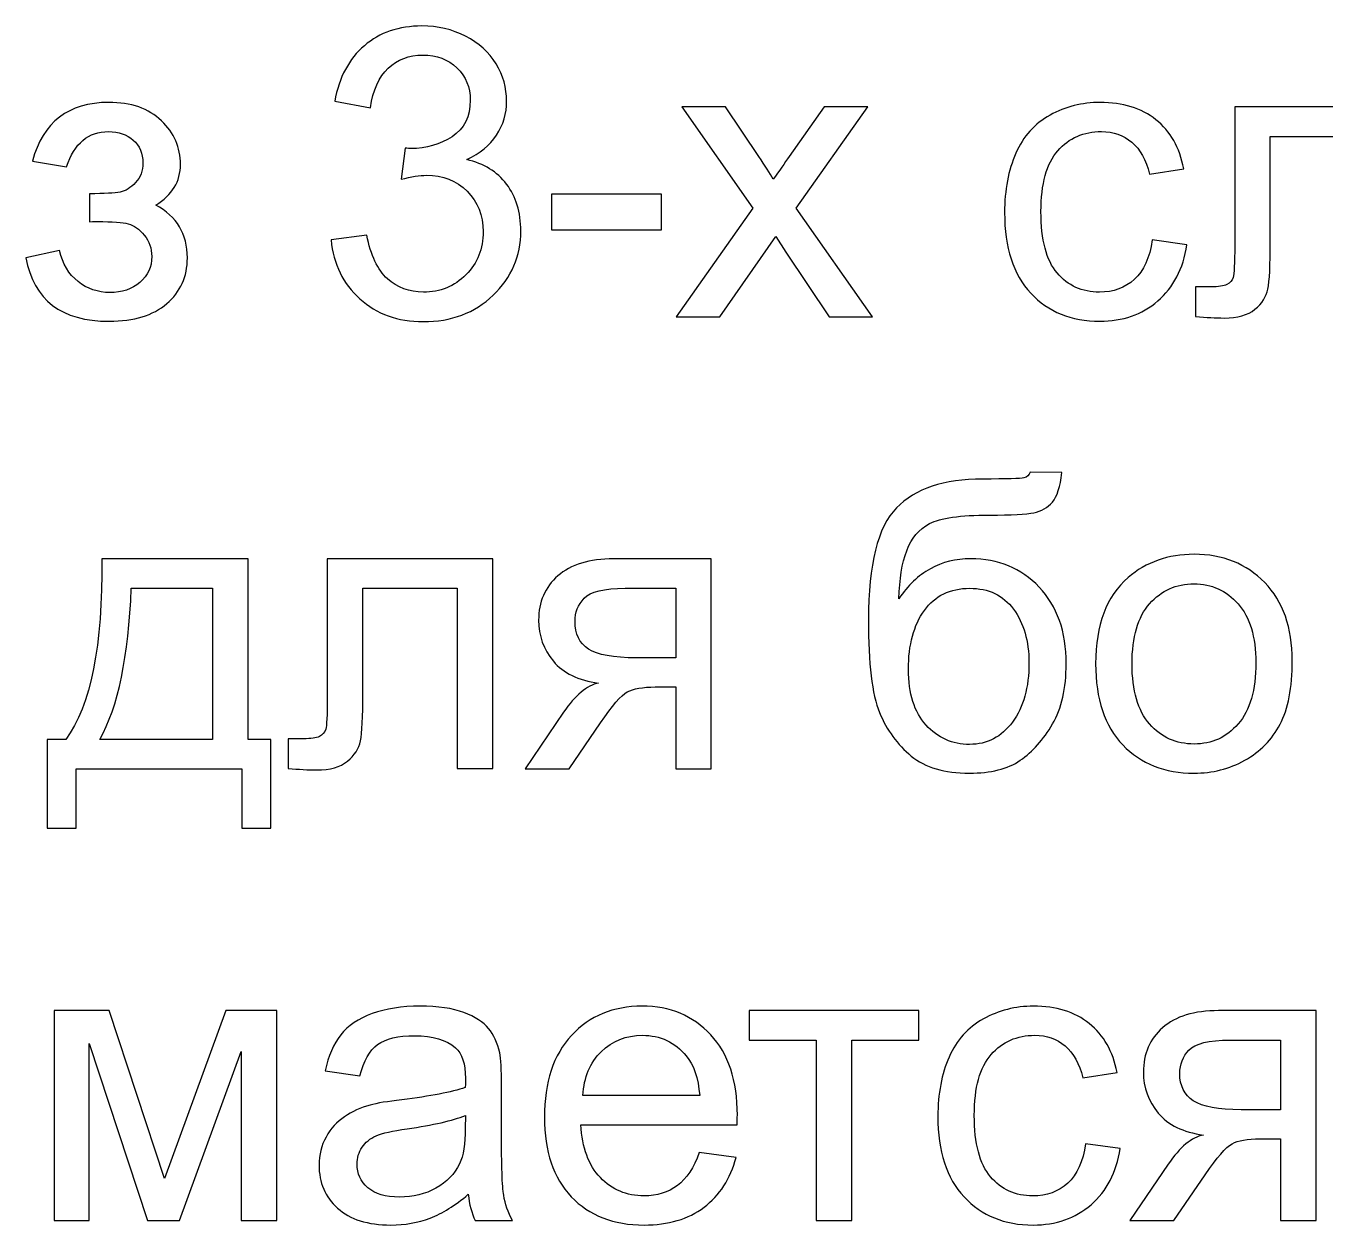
# Model space of a CAD drawing. Header units: millimetres. Extents: x -998 to 1016, y -1915 to 1914.
# Drawn here: x -833.7 to -760, y 1584.9 to 1652.9 of the extents above; entities that cross this region are included whole.
import ezdxf

# ---------------------------------------------------------------- set-up
doc = ezdxf.new("R2010")
doc.units = ezdxf.units.MM
doc.header["$MEASUREMENT"] = 0
doc.layers.add('layer 1', color=7, linetype='Continuous')

msp = doc.modelspace()

# ---------------------------------------------------------------- linework, layer by layer
at = {"layer": 'layer 1', "color": 250}
for points, knots in [([(-816.3626, 1640.7871), (-816.3626, 1640.7871), (-814.3447, 1641.0623), (-814.3447, 1641.0623), (-814.3447, 1641.0623), (-814.1116, 1639.9158), (-813.7218, 1639.0902), (-813.1676, 1638.5858), (-813.1676, 1638.5858), (-812.6135, 1638.0813), (-811.9332, 1637.8291), (-811.1268, 1637.8291), (-811.1268, 1637.8291), (-810.1714, 1637.8291), (-809.365, 1638.1577), (-808.7153, 1638.8151), (-808.7153, 1638.8151), (-808.0656, 1639.4724), (-807.7407, 1640.2865), (-807.7407, 1641.2572), (-807.7407, 1641.2572), (-807.7407, 1642.1821), (-808.0426, 1642.9464), (-808.6503, 1643.5503), (-808.6503, 1643.5503), (-809.2541, 1644.1503), (-810.0223, 1644.4522), (-810.9586, 1644.4522), (-810.9586, 1644.4522), (-811.3408, 1644.4522), (-811.8147, 1644.3758), (-812.3842, 1644.2267), (-812.3842, 1644.2267), (-812.3842, 1644.2267), (-812.1587, 1645.9924), (-812.1587, 1645.9924), (-812.1587, 1645.9924), (-812.0249, 1645.9771), (-811.9141, 1645.9694), (-811.8338, 1645.9694), (-811.8338, 1645.9694), (-810.9701, 1645.9694), (-810.1981, 1646.1949), (-809.5064, 1646.6421), (-809.5064, 1646.6421), (-808.8184, 1647.0892), (-808.4745, 1647.7771), (-808.4745, 1648.7058), (-808.4745, 1648.7058), (-808.4745, 1649.4434), (-808.7267, 1650.0549), (-809.2274, 1650.5403), (-809.2274, 1650.5403), (-809.728, 1651.0256), (-810.3739, 1651.2664), (-811.165, 1651.2664), (-811.165, 1651.2664), (-811.9523, 1651.2664), (-812.6058, 1651.018), (-813.1294, 1650.5212), (-813.1294, 1650.5212), (-813.653, 1650.0243), (-813.9893, 1649.2791), (-814.1383, 1648.2854), (-814.1383, 1648.2854), (-814.1383, 1648.2854), (-816.1562, 1648.6523), (-816.1562, 1648.6523), (-816.1562, 1648.6523), (-815.9078, 1650.0052), (-815.3498, 1651.0562), (-814.4747, 1651.8014), (-814.4747, 1651.8014), (-813.6033, 1652.5467), (-812.5141, 1652.9174), (-811.2147, 1652.9174), (-811.2147, 1652.9174), (-810.3204, 1652.9174), (-809.4949, 1652.7263), (-808.742, 1652.3403), (-808.742, 1652.3403), (-807.9853, 1651.9581), (-807.4082, 1651.4346), (-807.0108, 1650.7734), (-807.0108, 1650.7734), (-806.6095, 1650.1084), (-806.4107, 1649.4052), (-806.4107, 1648.66), (-806.4107, 1648.66), (-806.4107, 1647.9529), (-806.6018, 1647.3109), (-806.9802, 1646.73), (-806.9802, 1646.73), (-807.3624, 1646.1491), (-807.928, 1645.6866), (-808.6732, 1645.3427), (-808.6732, 1645.3427), (-807.7025, 1645.121), (-806.9496, 1644.6547), (-806.4107, 1643.9477), (-806.4107, 1643.9477), (-805.8757, 1643.2445), (-805.6082, 1642.3579), (-805.6082, 1641.2992), (-805.6082, 1641.2992), (-805.6082, 1639.8661), (-806.1317, 1638.6469), (-807.1751, 1637.6494), (-807.1751, 1637.6494), (-808.2223, 1636.652), (-809.5446, 1636.1551), (-811.1421, 1636.1551), (-811.1421, 1636.1551), (-812.5829, 1636.1551), (-813.7791, 1636.587), (-814.7307, 1637.4469), (-814.7307, 1637.4469), (-815.6862, 1638.3068), (-816.2289, 1639.4189), (-816.3626, 1640.7871)], [0, 0, 0, 0, 0.0322581, 0.0322581, 0.0322581, 0.0322581, 0.0645161, 0.0645161, 0.0645161, 0.0645161, 0.0967742, 0.0967742, 0.0967742, 0.0967742, 0.1290323, 0.1290323, 0.1290323, 0.1290323, 0.1612903, 0.1612903, 0.1612903, 0.1612903, 0.1935484, 0.1935484, 0.1935484, 0.1935484, 0.2258065, 0.2258065, 0.2258065, 0.2258065, 0.2580645, 0.2580645, 0.2580645, 0.2580645, 0.2903226, 0.2903226, 0.2903226, 0.2903226, 0.3225806, 0.3225806, 0.3225806, 0.3225806, 0.3548387, 0.3548387, 0.3548387, 0.3548387, 0.3870968, 0.3870968, 0.3870968, 0.3870968, 0.4193548, 0.4193548, 0.4193548, 0.4193548, 0.4516129, 0.4516129, 0.4516129, 0.4516129, 0.483871, 0.483871, 0.483871, 0.483871, 0.516129, 0.516129, 0.516129, 0.516129, 0.5483871, 0.5483871, 0.5483871, 0.5483871, 0.5806452, 0.5806452, 0.5806452, 0.5806452, 0.6129032, 0.6129032, 0.6129032, 0.6129032, 0.6451613, 0.6451613, 0.6451613, 0.6451613, 0.6774194, 0.6774194, 0.6774194, 0.6774194, 0.7096774, 0.7096774, 0.7096774, 0.7096774, 0.7419355, 0.7419355, 0.7419355, 0.7419355, 0.7741935, 0.7741935, 0.7741935, 0.7741935, 0.8064516, 0.8064516, 0.8064516, 0.8064516, 0.8387097, 0.8387097, 0.8387097, 0.8387097, 0.8709677, 0.8709677, 0.8709677, 0.8709677, 0.9032258, 0.9032258, 0.9032258, 0.9032258, 0.9354839, 0.9354839, 0.9354839, 0.9354839, 1, 1, 1, 1]), ([(-830.0599, 1641.819), (-830.0599, 1641.819), (-830.0599, 1643.4012), (-830.0599, 1643.4012), (-830.0599, 1643.4012), (-829.2114, 1643.4088), (-828.6305, 1643.4432), (-828.3248, 1643.5006), (-828.3248, 1643.5006), (-828.0152, 1643.5617), (-827.7209, 1643.7375), (-827.4458, 1644.0356), (-827.4458, 1644.0356), (-827.1706, 1644.3337), (-827.033, 1644.7044), (-827.033, 1645.1516), (-827.033, 1645.1516), (-827.033, 1645.6904), (-827.2126, 1646.1261), (-827.5757, 1646.4472), (-827.5757, 1646.4472), (-827.9388, 1646.772), (-828.405, 1646.9325), (-828.9821, 1646.9325), (-828.9821, 1646.9325), (-830.1172, 1646.9325), (-830.9121, 1646.2675), (-831.3669, 1644.9376), (-831.3669, 1644.9376), (-831.3669, 1644.9376), (-833.2931, 1645.2586), (-833.2931, 1645.2586), (-833.2931, 1645.2586), (-832.6969, 1647.4752), (-831.2523, 1648.5835), (-828.9668, 1648.5835), (-828.9668, 1648.5835), (-827.698, 1648.5835), (-826.7044, 1648.2396), (-825.982, 1647.5478), (-825.982, 1647.5478), (-825.2597, 1646.8561), (-824.9005, 1646.0306), (-824.9005, 1645.0713), (-824.9005, 1645.0713), (-824.9005, 1644.1044), (-825.3706, 1643.3324), (-826.3069, 1642.763), (-826.3069, 1642.763), (-825.7069, 1642.4419), (-825.2597, 1642.033), (-824.9578, 1641.5362), (-824.9578, 1641.5362), (-824.6597, 1641.0394), (-824.5107, 1640.4508), (-824.5107, 1639.7705), (-824.5107, 1639.7705), (-824.5107, 1638.7043), (-824.9005, 1637.8405), (-825.6763, 1637.1755), (-825.6763, 1637.1755), (-826.4559, 1636.5106), (-827.5413, 1636.1781), (-828.9401, 1636.1781), (-828.9401, 1636.1781), (-831.6535, 1636.1781), (-833.2281, 1637.3781), (-833.66, 1639.7782), (-833.66, 1639.7782), (-833.66, 1639.7782), (-831.7567, 1640.1909), (-831.7567, 1640.1909), (-831.7567, 1640.1909), (-831.5847, 1639.4342), (-831.237, 1638.8457), (-830.7096, 1638.4291), (-830.7096, 1638.4291), (-830.1822, 1638.0125), (-829.5821, 1637.8061), (-828.9019, 1637.8061), (-828.9019, 1637.8061), (-828.2216, 1637.8061), (-827.656, 1637.9972), (-827.205, 1638.3832), (-827.205, 1638.3832), (-826.754, 1638.7654), (-826.5285, 1639.2546), (-826.5285, 1639.8508), (-826.5285, 1639.8508), (-826.5285, 1640.3132), (-826.67, 1640.7145), (-826.9528, 1641.0585), (-826.9528, 1641.0585), (-827.2356, 1641.4024), (-827.5375, 1641.6164), (-827.8585, 1641.7005), (-827.8585, 1641.7005), (-828.1796, 1641.7884), (-828.7605, 1641.8305), (-829.6012, 1641.8305), (-829.6012, 1641.8305), (-829.67, 1641.8305), (-829.8229, 1641.8266), (-830.0599, 1641.819)], [0, 0, 0, 0, 0.037037, 0.037037, 0.037037, 0.037037, 0.0740741, 0.0740741, 0.0740741, 0.0740741, 0.1111111, 0.1111111, 0.1111111, 0.1111111, 0.1481481, 0.1481481, 0.1481481, 0.1481481, 0.1851852, 0.1851852, 0.1851852, 0.1851852, 0.2222222, 0.2222222, 0.2222222, 0.2222222, 0.2592593, 0.2592593, 0.2592593, 0.2592593, 0.2962963, 0.2962963, 0.2962963, 0.2962963, 0.3333333, 0.3333333, 0.3333333, 0.3333333, 0.3703704, 0.3703704, 0.3703704, 0.3703704, 0.4074074, 0.4074074, 0.4074074, 0.4074074, 0.4444444, 0.4444444, 0.4444444, 0.4444444, 0.4814815, 0.4814815, 0.4814815, 0.4814815, 0.5185185, 0.5185185, 0.5185185, 0.5185185, 0.5555556, 0.5555556, 0.5555556, 0.5555556, 0.5925926, 0.5925926, 0.5925926, 0.5925926, 0.6296296, 0.6296296, 0.6296296, 0.6296296, 0.6666667, 0.6666667, 0.6666667, 0.6666667, 0.7037037, 0.7037037, 0.7037037, 0.7037037, 0.7407407, 0.7407407, 0.7407407, 0.7407407, 0.7777778, 0.7777778, 0.7777778, 0.7777778, 0.8148148, 0.8148148, 0.8148148, 0.8148148, 0.8518519, 0.8518519, 0.8518519, 0.8518519, 0.8888889, 0.8888889, 0.8888889, 0.8888889, 0.9259259, 0.9259259, 0.9259259, 0.9259259, 1, 1, 1, 1]), ([(-796.799, 1636.4303), (-796.799, 1636.4303), (-792.4537, 1642.5948), (-792.4537, 1642.5948), (-792.4537, 1642.5948), (-792.4537, 1642.5948), (-796.478, 1648.3313), (-796.478, 1648.3313), (-796.478, 1648.3313), (-796.478, 1648.3313), (-793.9977, 1648.3313), (-793.9977, 1648.3313), (-793.9977, 1648.3313), (-793.9977, 1648.3313), (-792.1174, 1645.5223), (-792.1174, 1645.5223), (-792.1174, 1645.5223), (-791.7696, 1644.9949), (-791.4944, 1644.5668), (-791.2995, 1644.2305), (-791.2995, 1644.2305), (-790.9594, 1644.7082), (-790.6574, 1645.1401), (-790.3861, 1645.5261), (-790.3861, 1645.5261), (-790.3861, 1645.5261), (-788.4064, 1648.3313), (-788.4064, 1648.3313), (-788.4064, 1648.3313), (-788.4064, 1648.3313), (-785.9414, 1648.3313), (-785.9414, 1648.3313), (-785.9414, 1648.3313), (-785.9414, 1648.3313), (-789.9886, 1642.5948), (-789.9886, 1642.5948), (-789.9886, 1642.5948), (-789.9886, 1642.5948), (-785.6777, 1636.4303), (-785.6777, 1636.4303), (-785.6777, 1636.4303), (-785.6777, 1636.4303), (-788.1312, 1636.4303), (-788.1312, 1636.4303), (-788.1312, 1636.4303), (-788.1312, 1636.4303), (-790.5925, 1640.0992), (-790.5925, 1640.0992), (-790.5925, 1640.0992), (-790.5925, 1640.0992), (-791.1543, 1640.982), (-791.1543, 1640.982), (-791.1543, 1640.982), (-791.1543, 1640.982), (-794.334, 1636.4303), (-794.334, 1636.4303), (-794.334, 1636.4303), (-794.334, 1636.4303), (-796.799, 1636.4303), (-796.799, 1636.4303)], [0, 0, 0, 0, 0.0625, 0.0625, 0.0625, 0.0625, 0.125, 0.125, 0.125, 0.125, 0.1875, 0.1875, 0.1875, 0.1875, 0.25, 0.25, 0.25, 0.25, 0.3125, 0.3125, 0.3125, 0.3125, 0.375, 0.375, 0.375, 0.375, 0.4375, 0.4375, 0.4375, 0.4375, 0.5, 0.5, 0.5, 0.5, 0.5625, 0.5625, 0.5625, 0.5625, 0.625, 0.625, 0.625, 0.625, 0.6875, 0.6875, 0.6875, 0.6875, 0.75, 0.75, 0.75, 0.75, 0.8125, 0.8125, 0.8125, 0.8125, 0.875, 0.875, 0.875, 0.875, 1, 1, 1, 1]), ([(-769.8135, 1640.7871), (-769.8135, 1640.7871), (-767.8415, 1640.5119), (-767.8415, 1640.5119), (-767.8415, 1640.5119), (-768.0593, 1639.1552), (-768.6097, 1638.0966), (-769.5001, 1637.3284), (-769.5001, 1637.3284), (-770.3906, 1636.5602), (-771.4874, 1636.1781), (-772.783, 1636.1781), (-772.783, 1636.1781), (-774.4073, 1636.1781), (-775.7143, 1636.7093), (-776.7003, 1637.7717), (-776.7003, 1637.7717), (-777.6902, 1638.8342), (-778.1832, 1640.3553), (-778.1832, 1642.3349), (-778.1832, 1642.3349), (-778.1832, 1643.619), (-777.9692, 1644.7388), (-777.5449, 1645.7019), (-777.5449, 1645.7019), (-777.1207, 1646.6612), (-776.4748, 1647.3835), (-775.6035, 1647.8612), (-775.6035, 1647.8612), (-774.7359, 1648.3427), (-773.792, 1648.5835), (-772.7677, 1648.5835), (-772.7677, 1648.5835), (-771.4798, 1648.5835), (-770.4212, 1648.2587), (-769.6033, 1647.6051), (-769.6033, 1647.6051), (-768.7816, 1646.9516), (-768.2542, 1646.0229), (-768.0249, 1644.8229), (-768.0249, 1644.8229), (-768.0249, 1644.8229), (-769.974, 1644.5248), (-769.974, 1644.5248), (-769.974, 1644.5248), (-770.1613, 1645.3236), (-770.49, 1645.9236), (-770.9677, 1646.3287), (-770.9677, 1646.3287), (-771.4416, 1646.73), (-772.0148, 1646.9325), (-772.6875, 1646.9325), (-772.6875, 1646.9325), (-773.7041, 1646.9325), (-774.5296, 1646.5694), (-775.1678, 1645.8433), (-775.1678, 1645.8433), (-775.8022, 1645.1134), (-776.1194, 1643.9668), (-776.1194, 1642.3923), (-776.1194, 1642.3923), (-776.1194, 1640.7948), (-775.8137, 1639.6368), (-775.2022, 1638.9144), (-775.2022, 1638.9144), (-774.5869, 1638.1921), (-773.7881, 1637.8291), (-772.806, 1637.8291), (-772.806, 1637.8291), (-772.011, 1637.8291), (-771.3499, 1638.0698), (-770.8225, 1638.5552), (-770.8225, 1638.5552), (-770.2912, 1639.0367), (-769.9549, 1639.782), (-769.8135, 1640.7871)], [0, 0, 0, 0, 0.05, 0.05, 0.05, 0.05, 0.1, 0.1, 0.1, 0.1, 0.15, 0.15, 0.15, 0.15, 0.2, 0.2, 0.2, 0.2, 0.25, 0.25, 0.25, 0.25, 0.3, 0.3, 0.3, 0.3, 0.35, 0.35, 0.35, 0.35, 0.4, 0.4, 0.4, 0.4, 0.45, 0.45, 0.45, 0.45, 0.5, 0.5, 0.5, 0.5, 0.55, 0.55, 0.55, 0.55, 0.6, 0.6, 0.6, 0.6, 0.65, 0.65, 0.65, 0.65, 0.7, 0.7, 0.7, 0.7, 0.75, 0.75, 0.75, 0.75, 0.8, 0.8, 0.8, 0.8, 0.85, 0.85, 0.85, 0.85, 0.9, 0.9, 0.9, 0.9, 1, 1, 1, 1]), ([(-765.1357, 1648.3313), (-765.1357, 1648.3313), (-755.757, 1648.3313), (-755.757, 1648.3313), (-755.757, 1648.3313), (-755.757, 1648.3313), (-755.757, 1636.4418), (-755.757, 1636.4418), (-755.757, 1636.4418), (-755.757, 1636.4418), (-757.7749, 1636.4418), (-757.7749, 1636.4418), (-757.7749, 1636.4418), (-757.7749, 1636.4418), (-757.7749, 1646.6573), (-757.7749, 1646.6573), (-757.7749, 1646.6573), (-757.7749, 1646.6573), (-763.1178, 1646.6573), (-763.1178, 1646.6573), (-763.1178, 1646.6573), (-763.1178, 1646.6573), (-763.1178, 1640.7374), (-763.1178, 1640.7374), (-763.1178, 1640.7374), (-763.1178, 1639.3578), (-763.1636, 1638.4482), (-763.2515, 1638.0049), (-763.2515, 1638.0049), (-763.3433, 1637.5654), (-763.5878, 1637.1832), (-763.9891, 1636.8545), (-763.9891, 1636.8545), (-764.3942, 1636.5258), (-764.9752, 1636.3615), (-765.7357, 1636.3615), (-765.7357, 1636.3615), (-766.2058, 1636.3615), (-766.7485, 1636.3921), (-767.3599, 1636.4494), (-767.3599, 1636.4494), (-767.3599, 1636.4494), (-767.3599, 1638.1272), (-767.3599, 1638.1272), (-767.3599, 1638.1272), (-767.3599, 1638.1272), (-766.4771, 1638.1272), (-766.4771, 1638.1272), (-766.4771, 1638.1272), (-766.0605, 1638.1272), (-765.7624, 1638.1692), (-765.5828, 1638.2571), (-765.5828, 1638.2571), (-765.4032, 1638.3412), (-765.2847, 1638.4788), (-765.2236, 1638.666), (-765.2236, 1638.666), (-765.1662, 1638.8533), (-765.1357, 1639.461), (-765.1357, 1640.489), (-765.1357, 1640.489), (-765.1357, 1640.489), (-765.1357, 1648.3313), (-765.1357, 1648.3313)], [0, 0, 0, 0, 0.0588235, 0.0588235, 0.0588235, 0.0588235, 0.1176471, 0.1176471, 0.1176471, 0.1176471, 0.1764706, 0.1764706, 0.1764706, 0.1764706, 0.2352941, 0.2352941, 0.2352941, 0.2352941, 0.2941176, 0.2941176, 0.2941176, 0.2941176, 0.3529412, 0.3529412, 0.3529412, 0.3529412, 0.4117647, 0.4117647, 0.4117647, 0.4117647, 0.4705882, 0.4705882, 0.4705882, 0.4705882, 0.5294118, 0.5294118, 0.5294118, 0.5294118, 0.5882353, 0.5882353, 0.5882353, 0.5882353, 0.6470588, 0.6470588, 0.6470588, 0.6470588, 0.7058824, 0.7058824, 0.7058824, 0.7058824, 0.7647059, 0.7647059, 0.7647059, 0.7647059, 0.8235294, 0.8235294, 0.8235294, 0.8235294, 0.8823529, 0.8823529, 0.8823529, 0.8823529, 1, 1, 1, 1]), ([(-803.8617, 1641.3604), (-803.8617, 1641.3604), (-803.8617, 1643.3783), (-803.8617, 1643.3783), (-803.8617, 1643.3783), (-803.8617, 1643.3783), (-797.6245, 1643.3783), (-797.6245, 1643.3783), (-797.6245, 1643.3783), (-797.6245, 1643.3783), (-797.6245, 1641.3604), (-797.6245, 1641.3604), (-797.6245, 1641.3604), (-797.6245, 1641.3604), (-803.8617, 1641.3604), (-803.8617, 1641.3604)], [0, 0, 0, 0, 0.2, 0.2, 0.2, 0.2, 0.4, 0.4, 0.4, 0.4, 0.6, 0.6, 0.6, 0.6, 1, 1, 1, 1]), ([(-776.731, 1627.6211), (-776.731, 1627.6211), (-774.9424, 1627.5982), (-774.9424, 1627.5982), (-774.9424, 1627.5982), (-775.0227, 1626.7994), (-775.2023, 1626.2415), (-775.4737, 1625.9281), (-775.4737, 1625.9281), (-775.745, 1625.6147), (-776.0928, 1625.416), (-776.5208, 1625.3242), (-776.5208, 1625.3242), (-776.9489, 1625.2363), (-777.7896, 1625.1905), (-779.0394, 1625.1905), (-779.0394, 1625.1905), (-780.698, 1625.1905), (-781.8293, 1625.03), (-782.4331, 1624.7089), (-782.4331, 1624.7089), (-783.0331, 1624.3879), (-783.4688, 1623.8758), (-783.7325, 1623.1726), (-783.7325, 1623.1726), (-783.9962, 1622.4656), (-784.1414, 1621.5598), (-784.172, 1620.4477), (-784.172, 1620.4477), (-783.6637, 1621.2044), (-783.0713, 1621.77), (-782.3911, 1622.1484), (-782.3911, 1622.1484), (-781.7146, 1622.5267), (-780.9464, 1622.714), (-780.098, 1622.714), (-780.098, 1622.714), (-778.5387, 1622.714), (-777.247, 1622.1789), (-776.2227, 1621.1088), (-776.2227, 1621.1088), (-775.2023, 1620.0387), (-774.6902, 1618.5903), (-774.6902, 1616.7597), (-774.6902, 1616.7597), (-774.6902, 1615.3724), (-774.9462, 1614.2335), (-775.4622, 1613.3468), (-775.4622, 1613.3468), (-775.9781, 1612.4602), (-776.5896, 1611.7723), (-777.2966, 1611.2869), (-777.2966, 1611.2869), (-777.9998, 1610.8015), (-778.9629, 1610.5608), (-780.1782, 1610.5608), (-780.1782, 1610.5608), (-781.5923, 1610.5608), (-782.6891, 1610.8818), (-783.4726, 1611.5277), (-783.4726, 1611.5277), (-784.2561, 1612.1735), (-784.8561, 1612.9991), (-785.2765, 1614.0042), (-785.2765, 1614.0042), (-785.6931, 1615.0093), (-785.9033, 1616.7635), (-785.9033, 1619.2591), (-785.9033, 1619.2591), (-785.9033, 1622.3968), (-785.372, 1624.5102), (-784.3134, 1625.5994), (-784.3134, 1625.5994), (-783.2548, 1626.6886), (-781.6229, 1627.2313), (-779.4215, 1627.2313), (-779.4215, 1627.2313), (-778.0495, 1627.2313), (-777.2737, 1627.2542), (-777.0864, 1627.3001), (-777.0864, 1627.3001), (-776.903, 1627.346), (-776.7845, 1627.453), (-776.731, 1627.6211)], [0, 0, 0, 0, 0.0454545, 0.0454545, 0.0454545, 0.0454545, 0.0909091, 0.0909091, 0.0909091, 0.0909091, 0.1363636, 0.1363636, 0.1363636, 0.1363636, 0.1818182, 0.1818182, 0.1818182, 0.1818182, 0.2272727, 0.2272727, 0.2272727, 0.2272727, 0.2727273, 0.2727273, 0.2727273, 0.2727273, 0.3181818, 0.3181818, 0.3181818, 0.3181818, 0.3636364, 0.3636364, 0.3636364, 0.3636364, 0.4090909, 0.4090909, 0.4090909, 0.4090909, 0.4545455, 0.4545455, 0.4545455, 0.4545455, 0.5, 0.5, 0.5, 0.5, 0.5454545, 0.5454545, 0.5454545, 0.5454545, 0.5909091, 0.5909091, 0.5909091, 0.5909091, 0.6363636, 0.6363636, 0.6363636, 0.6363636, 0.6818182, 0.6818182, 0.6818182, 0.6818182, 0.7272727, 0.7272727, 0.7272727, 0.7272727, 0.7727273, 0.7727273, 0.7727273, 0.7727273, 0.8181818, 0.8181818, 0.8181818, 0.8181818, 0.8636364, 0.8636364, 0.8636364, 0.8636364, 0.9090909, 0.9090909, 0.9090909, 0.9090909, 1, 1, 1, 1]), ([(-829.3644, 1622.714), (-829.3644, 1622.714), (-821.0635, 1622.714), (-821.0635, 1622.714), (-821.0635, 1622.714), (-821.0635, 1622.714), (-821.0635, 1612.464), (-821.0635, 1612.464), (-821.0635, 1612.464), (-821.0635, 1612.464), (-819.7794, 1612.464), (-819.7794, 1612.464), (-819.7794, 1612.464), (-819.7794, 1612.464), (-819.7794, 1607.4422), (-819.7794, 1607.4422), (-819.7794, 1607.4422), (-819.7794, 1607.4422), (-821.4304, 1607.4422), (-821.4304, 1607.4422), (-821.4304, 1607.4422), (-821.4304, 1607.4422), (-821.4304, 1610.813), (-821.4304, 1610.813), (-821.4304, 1610.813), (-821.4304, 1610.813), (-830.809, 1610.813), (-830.809, 1610.813), (-830.809, 1610.813), (-830.809, 1610.813), (-830.809, 1607.4422), (-830.809, 1607.4422), (-830.809, 1607.4422), (-830.809, 1607.4422), (-832.46, 1607.4422), (-832.46, 1607.4422), (-832.46, 1607.4422), (-832.46, 1607.4422), (-832.46, 1612.464), (-832.46, 1612.464), (-832.46, 1612.464), (-832.46, 1612.464), (-831.4052, 1612.464), (-831.4052, 1612.464), (-831.4052, 1612.464), (-829.9835, 1614.394), (-829.3032, 1617.8107), (-829.3644, 1622.714)], [0, 0, 0, 0, 0.0769231, 0.0769231, 0.0769231, 0.0769231, 0.1538462, 0.1538462, 0.1538462, 0.1538462, 0.2307692, 0.2307692, 0.2307692, 0.2307692, 0.3076923, 0.3076923, 0.3076923, 0.3076923, 0.3846154, 0.3846154, 0.3846154, 0.3846154, 0.4615385, 0.4615385, 0.4615385, 0.4615385, 0.5384615, 0.5384615, 0.5384615, 0.5384615, 0.6153846, 0.6153846, 0.6153846, 0.6153846, 0.6923077, 0.6923077, 0.6923077, 0.6923077, 0.7692308, 0.7692308, 0.7692308, 0.7692308, 0.8461538, 0.8461538, 0.8461538, 0.8461538, 1, 1, 1, 1]), ([(-816.5806, 1622.714), (-816.5806, 1622.714), (-807.2019, 1622.714), (-807.2019, 1622.714), (-807.2019, 1622.714), (-807.2019, 1622.714), (-807.2019, 1610.8245), (-807.2019, 1610.8245), (-807.2019, 1610.8245), (-807.2019, 1610.8245), (-809.2198, 1610.8245), (-809.2198, 1610.8245), (-809.2198, 1610.8245), (-809.2198, 1610.8245), (-809.2198, 1621.04), (-809.2198, 1621.04), (-809.2198, 1621.04), (-809.2198, 1621.04), (-814.5627, 1621.04), (-814.5627, 1621.04), (-814.5627, 1621.04), (-814.5627, 1621.04), (-814.5627, 1615.1201), (-814.5627, 1615.1201), (-814.5627, 1615.1201), (-814.5627, 1613.7405), (-814.6085, 1612.8309), (-814.6964, 1612.3876), (-814.6964, 1612.3876), (-814.7882, 1611.9481), (-815.0327, 1611.5659), (-815.434, 1611.2372), (-815.434, 1611.2372), (-815.8391, 1610.9085), (-816.4201, 1610.7442), (-817.1806, 1610.7442), (-817.1806, 1610.7442), (-817.6507, 1610.7442), (-818.1934, 1610.7748), (-818.8048, 1610.8321), (-818.8048, 1610.8321), (-818.8048, 1610.8321), (-818.8048, 1612.5099), (-818.8048, 1612.5099), (-818.8048, 1612.5099), (-818.8048, 1612.5099), (-817.922, 1612.5099), (-817.922, 1612.5099), (-817.922, 1612.5099), (-817.5054, 1612.5099), (-817.2073, 1612.5519), (-817.0277, 1612.6398), (-817.0277, 1612.6398), (-816.8481, 1612.7239), (-816.7296, 1612.8615), (-816.6685, 1613.0487), (-816.6685, 1613.0487), (-816.6111, 1613.236), (-816.5806, 1613.8437), (-816.5806, 1614.8717), (-816.5806, 1614.8717), (-816.5806, 1614.8717), (-816.5806, 1622.714), (-816.5806, 1622.714)], [0, 0, 0, 0, 0.0588235, 0.0588235, 0.0588235, 0.0588235, 0.1176471, 0.1176471, 0.1176471, 0.1176471, 0.1764706, 0.1764706, 0.1764706, 0.1764706, 0.2352941, 0.2352941, 0.2352941, 0.2352941, 0.2941176, 0.2941176, 0.2941176, 0.2941176, 0.3529412, 0.3529412, 0.3529412, 0.3529412, 0.4117647, 0.4117647, 0.4117647, 0.4117647, 0.4705882, 0.4705882, 0.4705882, 0.4705882, 0.5294118, 0.5294118, 0.5294118, 0.5294118, 0.5882353, 0.5882353, 0.5882353, 0.5882353, 0.6470588, 0.6470588, 0.6470588, 0.6470588, 0.7058824, 0.7058824, 0.7058824, 0.7058824, 0.7647059, 0.7647059, 0.7647059, 0.7647059, 0.8235294, 0.8235294, 0.8235294, 0.8235294, 0.8823529, 0.8823529, 0.8823529, 0.8823529, 1, 1, 1, 1]), ([(-794.808, 1622.714), (-794.808, 1622.714), (-794.808, 1610.813), (-794.808, 1610.813), (-794.808, 1610.813), (-794.808, 1610.813), (-796.8259, 1610.813), (-796.8259, 1610.813), (-796.8259, 1610.813), (-796.8259, 1610.813), (-796.8259, 1615.445), (-796.8259, 1615.445), (-796.8259, 1615.445), (-796.8259, 1615.445), (-797.9877, 1615.445), (-797.9877, 1615.445), (-797.9877, 1615.445), (-798.6947, 1615.445), (-799.2221, 1615.3533), (-799.5699, 1615.166), (-799.5699, 1615.166), (-799.9177, 1614.9787), (-800.426, 1614.394), (-801.0948, 1613.4042), (-801.0948, 1613.4042), (-801.0948, 1613.4042), (-802.8681, 1610.813), (-802.8681, 1610.813), (-802.8681, 1610.813), (-802.8681, 1610.813), (-805.3675, 1610.813), (-805.3675, 1610.813), (-805.3675, 1610.813), (-805.3675, 1610.813), (-803.1891, 1614.008), (-803.1891, 1614.008), (-803.1891, 1614.008), (-802.5241, 1614.9864), (-801.8591, 1615.5367), (-801.198, 1615.6628), (-801.198, 1615.6628), (-802.3483, 1615.8195), (-803.2044, 1616.2361), (-803.7624, 1616.9087), (-803.7624, 1616.9087), (-804.3203, 1617.5813), (-804.5993, 1618.3572), (-804.5993, 1619.2324), (-804.5993, 1619.2324), (-804.5993, 1620.2681), (-804.2363, 1621.105), (-803.5063, 1621.7471), (-803.5063, 1621.7471), (-802.7763, 1622.393), (-801.7177, 1622.714), (-800.3342, 1622.714), (-800.3342, 1622.714), (-800.3342, 1622.714), (-794.808, 1622.714), (-794.808, 1622.714)], [0, 0, 0, 0, 0.0625, 0.0625, 0.0625, 0.0625, 0.125, 0.125, 0.125, 0.125, 0.1875, 0.1875, 0.1875, 0.1875, 0.25, 0.25, 0.25, 0.25, 0.3125, 0.3125, 0.3125, 0.3125, 0.375, 0.375, 0.375, 0.375, 0.4375, 0.4375, 0.4375, 0.4375, 0.5, 0.5, 0.5, 0.5, 0.5625, 0.5625, 0.5625, 0.5625, 0.625, 0.625, 0.625, 0.625, 0.6875, 0.6875, 0.6875, 0.6875, 0.75, 0.75, 0.75, 0.75, 0.8125, 0.8125, 0.8125, 0.8125, 0.875, 0.875, 0.875, 0.875, 1, 1, 1, 1]), ([(-773.0201, 1616.7635), (-773.0201, 1618.961), (-772.4086, 1620.5891), (-771.1818, 1621.6477), (-771.1818, 1621.6477), (-770.1614, 1622.5267), (-768.9117, 1622.9662), (-767.4403, 1622.9662), (-767.4403, 1622.9662), (-765.8084, 1622.9662), (-764.4708, 1622.4312), (-763.4313, 1621.3611), (-763.4313, 1621.3611), (-762.3956, 1620.2948), (-761.8758, 1618.8158), (-761.8758, 1616.9316), (-761.8758, 1616.9316), (-761.8758, 1615.4029), (-762.1051, 1614.2029), (-762.5637, 1613.3277), (-762.5637, 1613.3277), (-763.0223, 1612.4525), (-763.6912, 1611.7723), (-764.5702, 1611.2869), (-764.5702, 1611.2869), (-765.4453, 1610.8015), (-766.4046, 1610.5608), (-767.4403, 1610.5608), (-767.4403, 1610.5608), (-769.1066, 1610.5608), (-770.4519, 1611.092), (-771.4799, 1612.1583), (-771.4799, 1612.1583), (-772.508, 1613.2245), (-773.0201, 1614.7609), (-773.0201, 1616.7635)], [0, 0, 0, 0, 0.1, 0.1, 0.1, 0.1, 0.2, 0.2, 0.2, 0.2, 0.3, 0.3, 0.3, 0.3, 0.4, 0.4, 0.4, 0.4, 0.5, 0.5, 0.5, 0.5, 0.6, 0.6, 0.6, 0.6, 0.7, 0.7, 0.7, 0.7, 0.8, 0.8, 0.8, 0.8, 1, 1, 1, 1]), ([(-827.6904, 1621.04), (-827.8395, 1617.1762), (-828.4357, 1614.3176), (-829.479, 1612.464), (-829.479, 1612.464), (-829.479, 1612.464), (-823.0814, 1612.464), (-823.0814, 1612.464), (-823.0814, 1612.464), (-823.0814, 1612.464), (-823.0814, 1621.04), (-823.0814, 1621.04), (-823.0814, 1621.04), (-823.0814, 1621.04), (-827.6904, 1621.04), (-827.6904, 1621.04)], [0, 0, 0, 0, 0.2, 0.2, 0.2, 0.2, 0.4, 0.4, 0.4, 0.4, 0.6, 0.6, 0.6, 0.6, 1, 1, 1, 1]), ([(-796.8259, 1621.04), (-796.8259, 1621.04), (-799.6922, 1621.04), (-799.6922, 1621.04), (-799.6922, 1621.04), (-800.8922, 1621.04), (-801.668, 1620.8528), (-802.0158, 1620.4782), (-802.0158, 1620.4782), (-802.3636, 1620.1037), (-802.5356, 1619.6642), (-802.5356, 1619.1636), (-802.5356, 1619.1636), (-802.5356, 1618.4527), (-802.2795, 1617.9291), (-801.7674, 1617.5966), (-801.7674, 1617.5966), (-801.2591, 1617.2641), (-800.3533, 1617.096), (-799.0539, 1617.096), (-799.0539, 1617.096), (-799.0539, 1617.096), (-796.8259, 1617.096), (-796.8259, 1617.096), (-796.8259, 1617.096), (-796.8259, 1617.096), (-796.8259, 1621.04), (-796.8259, 1621.04)], [0, 0, 0, 0, 0.125, 0.125, 0.125, 0.125, 0.25, 0.25, 0.25, 0.25, 0.375, 0.375, 0.375, 0.375, 0.5, 0.5, 0.5, 0.5, 0.625, 0.625, 0.625, 0.625, 0.75, 0.75, 0.75, 0.75, 1, 1, 1, 1]), ([(-776.7998, 1616.817), (-776.7998, 1618.0514), (-777.0941, 1619.0642), (-777.6788, 1619.8553), (-777.6788, 1619.8553), (-778.2635, 1620.6464), (-779.089, 1621.04), (-780.1553, 1621.04), (-780.1553, 1621.04), (-781.2675, 1621.04), (-782.1235, 1620.6235), (-782.7274, 1619.7865), (-782.7274, 1619.7865), (-783.3312, 1618.9534), (-783.6331, 1617.8412), (-783.6331, 1616.4463), (-783.6331, 1616.4463), (-783.6331, 1615.0704), (-783.3006, 1614.0156), (-782.6318, 1613.2857), (-782.6318, 1613.2857), (-781.9668, 1612.5557), (-781.1413, 1612.1888), (-780.1668, 1612.1888), (-780.1668, 1612.1888), (-779.1655, 1612.1888), (-778.3553, 1612.6131), (-777.7323, 1613.4577), (-777.7323, 1613.4577), (-777.1094, 1614.3023), (-776.7998, 1615.4221), (-776.7998, 1616.817)], [0, 0, 0, 0, 0.1111111, 0.1111111, 0.1111111, 0.1111111, 0.2222222, 0.2222222, 0.2222222, 0.2222222, 0.3333333, 0.3333333, 0.3333333, 0.3333333, 0.4444444, 0.4444444, 0.4444444, 0.4444444, 0.5555556, 0.5555556, 0.5555556, 0.5555556, 0.6666667, 0.6666667, 0.6666667, 0.6666667, 0.7777778, 0.7777778, 0.7777778, 0.7777778, 1, 1, 1, 1]), ([(-770.9563, 1616.7597), (-770.9563, 1615.2386), (-770.6238, 1614.0997), (-769.9589, 1613.3468), (-769.9589, 1613.3468), (-769.29, 1612.5901), (-768.4531, 1612.2118), (-767.4403, 1612.2118), (-767.4403, 1612.2118), (-766.439, 1612.2118), (-765.6059, 1612.5901), (-764.9371, 1613.3507), (-764.9371, 1613.3507), (-764.2721, 1614.1112), (-763.9396, 1615.2692), (-763.9396, 1616.8246), (-763.9396, 1616.8246), (-763.9396, 1618.2922), (-764.2759, 1619.4043), (-764.9447, 1620.1572), (-764.9447, 1620.1572), (-765.6135, 1620.9139), (-766.4467, 1621.2923), (-767.4403, 1621.2923), (-767.4403, 1621.2923), (-768.4531, 1621.2923), (-769.29, 1620.9178), (-769.9589, 1620.1649), (-769.9589, 1620.1649), (-770.6238, 1619.412), (-770.9563, 1618.2769), (-770.9563, 1616.7597)], [0, 0, 0, 0, 0.1111111, 0.1111111, 0.1111111, 0.1111111, 0.2222222, 0.2222222, 0.2222222, 0.2222222, 0.3333333, 0.3333333, 0.3333333, 0.3333333, 0.4444444, 0.4444444, 0.4444444, 0.4444444, 0.5555556, 0.5555556, 0.5555556, 0.5555556, 0.6666667, 0.6666667, 0.6666667, 0.6666667, 0.7777778, 0.7777778, 0.7777778, 0.7777778, 1, 1, 1, 1]), ([(-808.5855, 1586.6862), (-809.3346, 1586.048), (-810.0569, 1585.6008), (-810.7486, 1585.3371), (-810.7486, 1585.3371), (-811.4404, 1585.0734), (-812.1818, 1584.9435), (-812.9767, 1584.9435), (-812.9767, 1584.9435), (-814.2838, 1584.9435), (-815.2889, 1585.2607), (-815.9921, 1585.8989), (-815.9921, 1585.8989), (-816.6953, 1586.5333), (-817.0469, 1587.3474), (-817.0469, 1588.3372), (-817.0469, 1588.3372), (-817.0469, 1588.9181), (-816.9131, 1589.4493), (-816.6494, 1589.9309), (-816.6494, 1589.9309), (-816.3819, 1590.4124), (-816.0341, 1590.7946), (-815.6061, 1591.085), (-815.6061, 1591.085), (-815.1742, 1591.3755), (-814.6927, 1591.5972), (-814.1538, 1591.7462), (-814.1538, 1591.7462), (-813.7564, 1591.8494), (-813.1563, 1591.9488), (-812.3576, 1592.0481), (-812.3576, 1592.0481), (-810.7295, 1592.2392), (-809.5257, 1592.4723), (-808.7575, 1592.7399), (-808.7575, 1592.7399), (-808.7498, 1593.015), (-808.746, 1593.1908), (-808.746, 1593.2634), (-808.746, 1593.2634), (-808.746, 1594.0813), (-808.9371, 1594.6584), (-809.3193, 1594.9947), (-809.3193, 1594.9947), (-809.8352, 1595.4495), (-810.6034, 1595.675), (-811.62, 1595.675), (-811.62, 1595.675), (-812.5716, 1595.675), (-813.2748, 1595.5068), (-813.7258, 1595.1743), (-813.7258, 1595.1743), (-814.1806, 1594.8418), (-814.5131, 1594.2533), (-814.7309, 1593.4049), (-814.7309, 1593.4049), (-814.7309, 1593.4049), (-816.7029, 1593.68), (-816.7029, 1593.68), (-816.7029, 1593.68), (-816.5233, 1594.5246), (-816.229, 1595.2087), (-815.8163, 1595.7285), (-815.8163, 1595.7285), (-815.4035, 1596.2482), (-814.8073, 1596.6457), (-814.0277, 1596.9285), (-814.0277, 1596.9285), (-813.2519, 1597.2075), (-812.3461, 1597.3489), (-811.3219, 1597.3489), (-811.3219, 1597.3489), (-810.3053, 1597.3489), (-809.476, 1597.2304), (-808.8377, 1596.9897), (-808.8377, 1596.9897), (-808.2033, 1596.7489), (-807.7333, 1596.4508), (-807.4352, 1596.0877), (-807.4352, 1596.0877), (-807.1371, 1595.7247), (-806.9269, 1595.2661), (-806.8046, 1594.7119), (-806.8046, 1594.7119), (-806.7396, 1594.3679), (-806.7052, 1593.7488), (-806.7052, 1592.8583), (-806.7052, 1592.8583), (-806.7052, 1592.8583), (-806.7052, 1590.1831), (-806.7052, 1590.1831), (-806.7052, 1590.1831), (-806.7052, 1588.3143), (-806.6632, 1587.1333), (-806.5791, 1586.6327), (-806.5791, 1586.6327), (-806.4988, 1586.132), (-806.3307, 1585.6543), (-806.0861, 1585.1957), (-806.0861, 1585.1957), (-806.0861, 1585.1957), (-808.1957, 1585.1957), (-808.1957, 1585.1957), (-808.1957, 1585.1957), (-808.3982, 1585.6199), (-808.5282, 1586.1167), (-808.5855, 1586.6862)], [0, 0, 0, 0, 0.0357143, 0.0357143, 0.0357143, 0.0357143, 0.0714286, 0.0714286, 0.0714286, 0.0714286, 0.1071429, 0.1071429, 0.1071429, 0.1071429, 0.1428571, 0.1428571, 0.1428571, 0.1428571, 0.1785714, 0.1785714, 0.1785714, 0.1785714, 0.2142857, 0.2142857, 0.2142857, 0.2142857, 0.25, 0.25, 0.25, 0.25, 0.2857143, 0.2857143, 0.2857143, 0.2857143, 0.3214286, 0.3214286, 0.3214286, 0.3214286, 0.3571429, 0.3571429, 0.3571429, 0.3571429, 0.3928571, 0.3928571, 0.3928571, 0.3928571, 0.4285714, 0.4285714, 0.4285714, 0.4285714, 0.4642857, 0.4642857, 0.4642857, 0.4642857, 0.5, 0.5, 0.5, 0.5, 0.5357143, 0.5357143, 0.5357143, 0.5357143, 0.5714286, 0.5714286, 0.5714286, 0.5714286, 0.6071429, 0.6071429, 0.6071429, 0.6071429, 0.6428571, 0.6428571, 0.6428571, 0.6428571, 0.6785714, 0.6785714, 0.6785714, 0.6785714, 0.7142857, 0.7142857, 0.7142857, 0.7142857, 0.75, 0.75, 0.75, 0.75, 0.7857143, 0.7857143, 0.7857143, 0.7857143, 0.8214286, 0.8214286, 0.8214286, 0.8214286, 0.8571429, 0.8571429, 0.8571429, 0.8571429, 0.8928571, 0.8928571, 0.8928571, 0.8928571, 0.9285714, 0.9285714, 0.9285714, 0.9285714, 1, 1, 1, 1]), ([(-795.4883, 1589.048), (-795.4883, 1589.048), (-793.4017, 1588.7729), (-793.4017, 1588.7729), (-793.4017, 1588.7729), (-793.7265, 1587.5614), (-794.3342, 1586.6174), (-795.2208, 1585.9486), (-795.2208, 1585.9486), (-796.1075, 1585.2798), (-797.2387, 1584.9435), (-798.6184, 1584.9435), (-798.6184, 1584.9435), (-800.3535, 1584.9435), (-801.7293, 1585.4785), (-802.7459, 1586.5486), (-802.7459, 1586.5486), (-803.7625, 1587.6149), (-804.2708, 1589.1168), (-804.2708, 1591.0468), (-804.2708, 1591.0468), (-804.2708, 1593.0418), (-803.7587, 1594.5934), (-802.7306, 1595.6941), (-802.7306, 1595.6941), (-801.7025, 1596.7986), (-800.3687, 1597.3489), (-798.7292, 1597.3489), (-798.7292, 1597.3489), (-797.1432, 1597.3489), (-795.8476, 1596.81), (-794.8425, 1595.7285), (-794.8425, 1595.7285), (-793.8373, 1594.6469), (-793.3329, 1593.1259), (-793.3329, 1591.1653), (-793.3329, 1591.1653), (-793.3329, 1591.0468), (-793.3367, 1590.8672), (-793.3443, 1590.6303), (-793.3443, 1590.6303), (-793.3443, 1590.6303), (-802.207, 1590.6303), (-802.207, 1590.6303), (-802.207, 1590.6303), (-802.1306, 1589.327), (-801.7637, 1588.3257), (-801.0987, 1587.634), (-801.0987, 1587.634), (-800.4375, 1586.9422), (-799.6082, 1586.5945), (-798.6184, 1586.5945), (-798.6184, 1586.5945), (-797.8808, 1586.5945), (-797.2502, 1586.7894), (-796.7304, 1587.1792), (-796.7304, 1587.1792), (-796.2068, 1587.569), (-795.7941, 1588.192), (-795.4883, 1589.048)], [0, 0, 0, 0, 0.0625, 0.0625, 0.0625, 0.0625, 0.125, 0.125, 0.125, 0.125, 0.1875, 0.1875, 0.1875, 0.1875, 0.25, 0.25, 0.25, 0.25, 0.3125, 0.3125, 0.3125, 0.3125, 0.375, 0.375, 0.375, 0.375, 0.4375, 0.4375, 0.4375, 0.4375, 0.5, 0.5, 0.5, 0.5, 0.5625, 0.5625, 0.5625, 0.5625, 0.625, 0.625, 0.625, 0.625, 0.6875, 0.6875, 0.6875, 0.6875, 0.75, 0.75, 0.75, 0.75, 0.8125, 0.8125, 0.8125, 0.8125, 0.875, 0.875, 0.875, 0.875, 1, 1, 1, 1]), ([(-773.5935, 1589.5525), (-773.5935, 1589.5525), (-771.6215, 1589.2773), (-771.6215, 1589.2773), (-771.6215, 1589.2773), (-771.8393, 1587.9206), (-772.3897, 1586.862), (-773.2801, 1586.0938), (-773.2801, 1586.0938), (-774.1706, 1585.3256), (-775.2674, 1584.9435), (-776.563, 1584.9435), (-776.563, 1584.9435), (-778.1873, 1584.9435), (-779.4943, 1585.4747), (-780.4803, 1586.5371), (-780.4803, 1586.5371), (-781.4702, 1587.5996), (-781.9632, 1589.1207), (-781.9632, 1591.1003), (-781.9632, 1591.1003), (-781.9632, 1592.3844), (-781.7492, 1593.5042), (-781.3249, 1594.4673), (-781.3249, 1594.4673), (-780.9007, 1595.4266), (-780.2548, 1596.1489), (-779.3835, 1596.6266), (-779.3835, 1596.6266), (-778.5159, 1597.1081), (-777.572, 1597.3489), (-776.5477, 1597.3489), (-776.5477, 1597.3489), (-775.2598, 1597.3489), (-774.2012, 1597.0241), (-773.3833, 1596.3705), (-773.3833, 1596.3705), (-772.5616, 1595.717), (-772.0342, 1594.7883), (-771.8049, 1593.5883), (-771.8049, 1593.5883), (-771.8049, 1593.5883), (-773.754, 1593.2902), (-773.754, 1593.2902), (-773.754, 1593.2902), (-773.9413, 1594.089), (-774.27, 1594.689), (-774.7477, 1595.0941), (-774.7477, 1595.0941), (-775.2216, 1595.4954), (-775.7948, 1595.6979), (-776.4675, 1595.6979), (-776.4675, 1595.6979), (-777.4841, 1595.6979), (-778.3096, 1595.3348), (-778.9478, 1594.6087), (-778.9478, 1594.6087), (-779.5822, 1593.8788), (-779.8994, 1592.7322), (-779.8994, 1591.1577), (-779.8994, 1591.1577), (-779.8994, 1589.5602), (-779.5937, 1588.4022), (-778.9822, 1587.6798), (-778.9822, 1587.6798), (-778.3669, 1586.9575), (-777.5681, 1586.5945), (-776.586, 1586.5945), (-776.586, 1586.5945), (-775.791, 1586.5945), (-775.1299, 1586.8352), (-774.6025, 1587.3206), (-774.6025, 1587.3206), (-774.0712, 1587.8021), (-773.7349, 1588.5474), (-773.5935, 1589.5525)], [0, 0, 0, 0, 0.05, 0.05, 0.05, 0.05, 0.1, 0.1, 0.1, 0.1, 0.15, 0.15, 0.15, 0.15, 0.2, 0.2, 0.2, 0.2, 0.25, 0.25, 0.25, 0.25, 0.3, 0.3, 0.3, 0.3, 0.35, 0.35, 0.35, 0.35, 0.4, 0.4, 0.4, 0.4, 0.45, 0.45, 0.45, 0.45, 0.5, 0.5, 0.5, 0.5, 0.55, 0.55, 0.55, 0.55, 0.6, 0.6, 0.6, 0.6, 0.65, 0.65, 0.65, 0.65, 0.7, 0.7, 0.7, 0.7, 0.75, 0.75, 0.75, 0.75, 0.8, 0.8, 0.8, 0.8, 0.85, 0.85, 0.85, 0.85, 0.9, 0.9, 0.9, 0.9, 1, 1, 1, 1]), ([(-832.055, 1597.0967), (-832.055, 1597.0967), (-828.9517, 1597.0967), (-828.9517, 1597.0967), (-828.9517, 1597.0967), (-828.9517, 1597.0967), (-825.8064, 1587.5728), (-825.8064, 1587.5728), (-825.8064, 1587.5728), (-825.8064, 1587.5728), (-822.3248, 1597.0967), (-822.3248, 1597.0967), (-822.3248, 1597.0967), (-822.3248, 1597.0967), (-819.4432, 1597.0967), (-819.4432, 1597.0967), (-819.4432, 1597.0967), (-819.4432, 1597.0967), (-819.4432, 1585.1957), (-819.4432, 1585.1957), (-819.4432, 1585.1957), (-819.4432, 1585.1957), (-821.4611, 1585.1957), (-821.4611, 1585.1957), (-821.4611, 1585.1957), (-821.4611, 1585.1957), (-821.4611, 1594.7769), (-821.4611, 1594.7769), (-821.4611, 1594.7769), (-821.4611, 1594.7769), (-824.9656, 1585.1957), (-824.9656, 1585.1957), (-824.9656, 1585.1957), (-824.9656, 1585.1957), (-826.7695, 1585.1957), (-826.7695, 1585.1957), (-826.7695, 1585.1957), (-826.7695, 1585.1957), (-830.083, 1595.2355), (-830.083, 1595.2355), (-830.083, 1595.2355), (-830.083, 1595.2355), (-830.083, 1585.1957), (-830.083, 1585.1957), (-830.083, 1585.1957), (-830.083, 1585.1957), (-832.055, 1585.1957), (-832.055, 1585.1957), (-832.055, 1585.1957), (-832.055, 1585.1957), (-832.055, 1597.0967), (-832.055, 1597.0967)], [0, 0, 0, 0, 0.0714286, 0.0714286, 0.0714286, 0.0714286, 0.1428571, 0.1428571, 0.1428571, 0.1428571, 0.2142857, 0.2142857, 0.2142857, 0.2142857, 0.2857143, 0.2857143, 0.2857143, 0.2857143, 0.3571429, 0.3571429, 0.3571429, 0.3571429, 0.4285714, 0.4285714, 0.4285714, 0.4285714, 0.5, 0.5, 0.5, 0.5, 0.5714286, 0.5714286, 0.5714286, 0.5714286, 0.6428571, 0.6428571, 0.6428571, 0.6428571, 0.7142857, 0.7142857, 0.7142857, 0.7142857, 0.7857143, 0.7857143, 0.7857143, 0.7857143, 0.8571429, 0.8571429, 0.8571429, 0.8571429, 1, 1, 1, 1]), ([(-792.6679, 1597.0967), (-792.6679, 1597.0967), (-783.037, 1597.0967), (-783.037, 1597.0967), (-783.037, 1597.0967), (-783.037, 1597.0967), (-783.037, 1595.4227), (-783.037, 1595.4227), (-783.037, 1595.4227), (-783.037, 1595.4227), (-786.8435, 1595.4227), (-786.8435, 1595.4227), (-786.8435, 1595.4227), (-786.8435, 1595.4227), (-786.8435, 1585.1957), (-786.8435, 1585.1957), (-786.8435, 1585.1957), (-786.8435, 1585.1957), (-788.8614, 1585.1957), (-788.8614, 1585.1957), (-788.8614, 1585.1957), (-788.8614, 1585.1957), (-788.8614, 1595.4227), (-788.8614, 1595.4227), (-788.8614, 1595.4227), (-788.8614, 1595.4227), (-792.6679, 1595.4227), (-792.6679, 1595.4227), (-792.6679, 1595.4227), (-792.6679, 1595.4227), (-792.6679, 1597.0967), (-792.6679, 1597.0967)], [0, 0, 0, 0, 0.1111111, 0.1111111, 0.1111111, 0.1111111, 0.2222222, 0.2222222, 0.2222222, 0.2222222, 0.3333333, 0.3333333, 0.3333333, 0.3333333, 0.4444444, 0.4444444, 0.4444444, 0.4444444, 0.5555556, 0.5555556, 0.5555556, 0.5555556, 0.6666667, 0.6666667, 0.6666667, 0.6666667, 0.7777778, 0.7777778, 0.7777778, 0.7777778, 1, 1, 1, 1]), ([(-760.5231, 1597.0967), (-760.5231, 1597.0967), (-760.5231, 1585.1957), (-760.5231, 1585.1957), (-760.5231, 1585.1957), (-760.5231, 1585.1957), (-762.541, 1585.1957), (-762.541, 1585.1957), (-762.541, 1585.1957), (-762.541, 1585.1957), (-762.541, 1589.8277), (-762.541, 1589.8277), (-762.541, 1589.8277), (-762.541, 1589.8277), (-763.7028, 1589.8277), (-763.7028, 1589.8277), (-763.7028, 1589.8277), (-764.4098, 1589.8277), (-764.9372, 1589.736), (-765.285, 1589.5487), (-765.285, 1589.5487), (-765.6328, 1589.3614), (-766.1411, 1588.7767), (-766.8099, 1587.7869), (-766.8099, 1587.7869), (-766.8099, 1587.7869), (-768.5832, 1585.1957), (-768.5832, 1585.1957), (-768.5832, 1585.1957), (-768.5832, 1585.1957), (-771.0826, 1585.1957), (-771.0826, 1585.1957), (-771.0826, 1585.1957), (-771.0826, 1585.1957), (-768.9042, 1588.3907), (-768.9042, 1588.3907), (-768.9042, 1588.3907), (-768.2392, 1589.3691), (-767.5742, 1589.9194), (-766.9131, 1590.0455), (-766.9131, 1590.0455), (-768.0634, 1590.2022), (-768.9195, 1590.6188), (-769.4775, 1591.2914), (-769.4775, 1591.2914), (-770.0354, 1591.964), (-770.3144, 1592.7399), (-770.3144, 1593.6151), (-770.3144, 1593.6151), (-770.3144, 1594.6508), (-769.9514, 1595.4877), (-769.2214, 1596.1298), (-769.2214, 1596.1298), (-768.4914, 1596.7757), (-767.4328, 1597.0967), (-766.0493, 1597.0967), (-766.0493, 1597.0967), (-766.0493, 1597.0967), (-760.5231, 1597.0967), (-760.5231, 1597.0967)], [0, 0, 0, 0, 0.0625, 0.0625, 0.0625, 0.0625, 0.125, 0.125, 0.125, 0.125, 0.1875, 0.1875, 0.1875, 0.1875, 0.25, 0.25, 0.25, 0.25, 0.3125, 0.3125, 0.3125, 0.3125, 0.375, 0.375, 0.375, 0.375, 0.4375, 0.4375, 0.4375, 0.4375, 0.5, 0.5, 0.5, 0.5, 0.5625, 0.5625, 0.5625, 0.5625, 0.625, 0.625, 0.625, 0.625, 0.6875, 0.6875, 0.6875, 0.6875, 0.75, 0.75, 0.75, 0.75, 0.8125, 0.8125, 0.8125, 0.8125, 0.875, 0.875, 0.875, 0.875, 1, 1, 1, 1]), ([(-802.0924, 1592.2813), (-802.0924, 1592.2813), (-795.4654, 1592.2813), (-795.4654, 1592.2813), (-795.4654, 1592.2813), (-795.5533, 1593.2826), (-795.8094, 1594.0316), (-796.2259, 1594.5323), (-796.2259, 1594.5323), (-796.8642, 1595.3081), (-797.6973, 1595.6979), (-798.7177, 1595.6979), (-798.7177, 1595.6979), (-799.6426, 1595.6979), (-800.4184, 1595.3884), (-801.049, 1594.7692), (-801.049, 1594.7692), (-801.6758, 1594.1501), (-802.0236, 1593.3208), (-802.0924, 1592.2813)], [0, 0, 0, 0, 0.1666667, 0.1666667, 0.1666667, 0.1666667, 0.3333333, 0.3333333, 0.3333333, 0.3333333, 0.5, 0.5, 0.5, 0.5, 0.6666667, 0.6666667, 0.6666667, 0.6666667, 1, 1, 1, 1]), ([(-762.541, 1595.4227), (-762.541, 1595.4227), (-765.4073, 1595.4227), (-765.4073, 1595.4227), (-765.4073, 1595.4227), (-766.6073, 1595.4227), (-767.3831, 1595.2355), (-767.7309, 1594.8609), (-767.7309, 1594.8609), (-768.0787, 1594.4864), (-768.2507, 1594.0469), (-768.2507, 1593.5463), (-768.2507, 1593.5463), (-768.2507, 1592.8354), (-767.9946, 1592.3118), (-767.4825, 1591.9793), (-767.4825, 1591.9793), (-766.9742, 1591.6468), (-766.0684, 1591.4787), (-764.769, 1591.4787), (-764.769, 1591.4787), (-764.769, 1591.4787), (-762.541, 1591.4787), (-762.541, 1591.4787), (-762.541, 1591.4787), (-762.541, 1591.4787), (-762.541, 1595.4227), (-762.541, 1595.4227)], [0, 0, 0, 0, 0.125, 0.125, 0.125, 0.125, 0.25, 0.25, 0.25, 0.25, 0.375, 0.375, 0.375, 0.375, 0.5, 0.5, 0.5, 0.5, 0.625, 0.625, 0.625, 0.625, 0.75, 0.75, 0.75, 0.75, 1, 1, 1, 1]), ([(-808.746, 1591.1577), (-809.4798, 1590.8596), (-810.5805, 1590.6073), (-812.048, 1590.4009), (-812.048, 1590.4009), (-812.8812, 1590.2825), (-813.4697, 1590.1487), (-813.8137, 1589.9997), (-813.8137, 1589.9997), (-814.1576, 1589.8506), (-814.4213, 1589.6328), (-814.6086, 1589.35), (-814.6086, 1589.35), (-814.7959, 1589.0633), (-814.8914, 1588.7461), (-814.8914, 1588.3945), (-814.8914, 1588.3945), (-814.8914, 1587.8633), (-814.6889, 1587.4161), (-814.2799, 1587.0607), (-814.2799, 1587.0607), (-813.871, 1586.7053), (-813.2748, 1586.5257), (-812.4914, 1586.5257), (-812.4914, 1586.5257), (-811.7155, 1586.5257), (-811.0238, 1586.6938), (-810.4161, 1587.034), (-810.4161, 1587.034), (-809.8123, 1587.3703), (-809.3651, 1587.8327), (-809.0823, 1588.4174), (-809.0823, 1588.4174), (-808.8645, 1588.8722), (-808.7575, 1589.541), (-808.7575, 1590.4239), (-808.7575, 1590.4239), (-808.7575, 1590.4239), (-808.746, 1591.1577), (-808.746, 1591.1577)], [0, 0, 0, 0, 0.0909091, 0.0909091, 0.0909091, 0.0909091, 0.1818182, 0.1818182, 0.1818182, 0.1818182, 0.2727273, 0.2727273, 0.2727273, 0.2727273, 0.3636364, 0.3636364, 0.3636364, 0.3636364, 0.4545455, 0.4545455, 0.4545455, 0.4545455, 0.5454545, 0.5454545, 0.5454545, 0.5454545, 0.6363636, 0.6363636, 0.6363636, 0.6363636, 0.7272727, 0.7272727, 0.7272727, 0.7272727, 0.8181818, 0.8181818, 0.8181818, 0.8181818, 1, 1, 1, 1])]:
    msp.add_open_spline(points, degree=3, knots=knots, dxfattribs=at)

doc.saveas('drawing.dxf')
